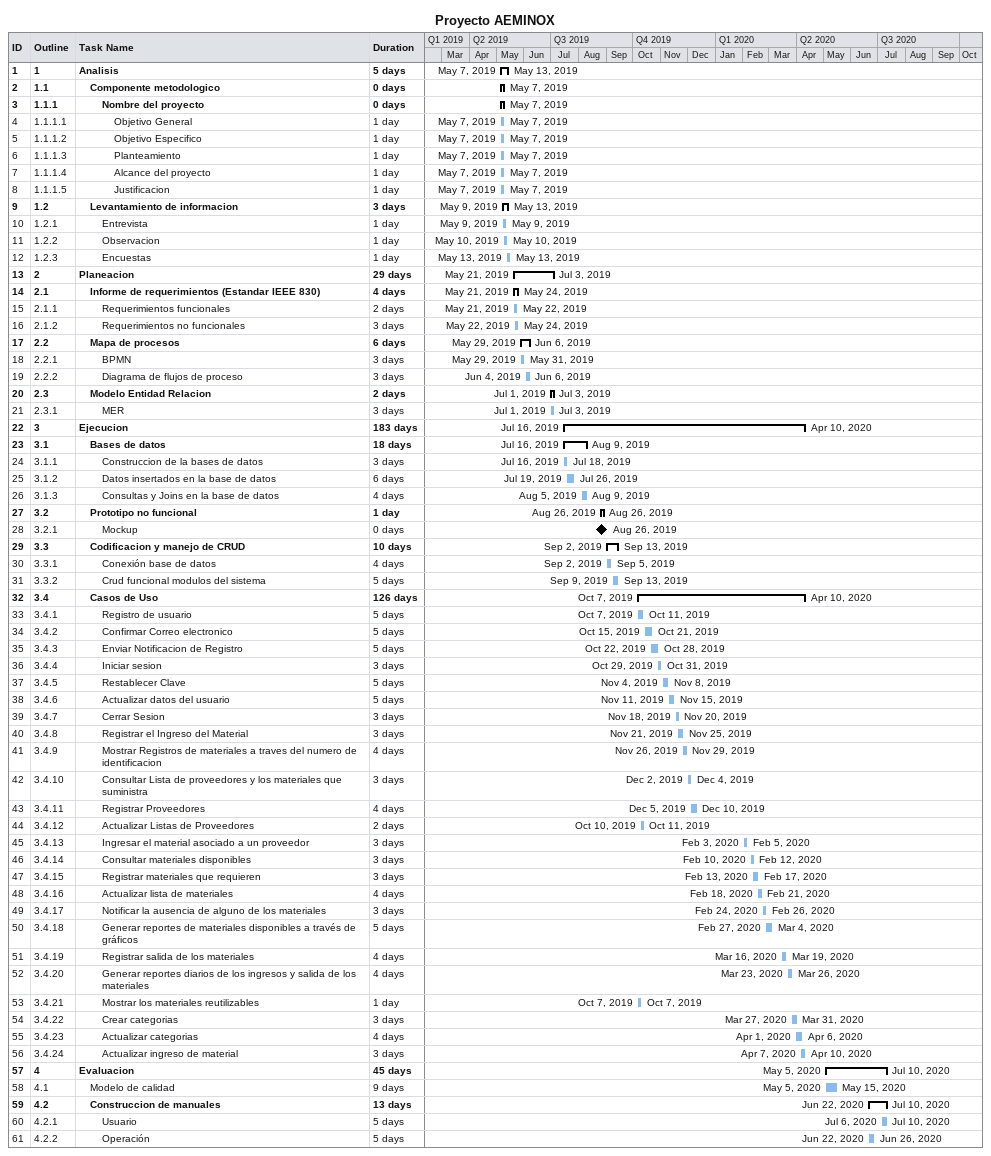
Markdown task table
Proyecto AEMINOX

| ID | WBS | Task | Duration | Start | Finish |
|---|---|---|---|---|---|
| 1 | 1 | **Analisis** | 5d | 2019-05-07 | 2019-05-13 |
| 2 | 1.1 | **Componente metodologico** | 0d | 2019-05-07 | 2019-05-07 |
| 3 | 1.1.1 | **Nombre del proyecto** | 0d | 2019-05-07 | 2019-05-07 |
| 4 | 1.1.1.1 | Objetivo General | 1d | 2019-05-07 | 2019-05-07 |
| 5 | 1.1.1.2 | Objetivo Especifico | 1d | 2019-05-07 | 2019-05-07 |
| 6 | 1.1.1.3 | Planteamiento | 1d | 2019-05-07 | 2019-05-07 |
| 7 | 1.1.1.4 | Alcance del proyecto | 1d | 2019-05-07 | 2019-05-07 |
| 8 | 1.1.1.5 | Justificacion | 1d | 2019-05-07 | 2019-05-07 |
| 9 | 1.2 | **Levantamiento de informacion** | 3d | 2019-05-09 | 2019-05-13 |
| 10 | 1.2.1 | Entrevista | 1d | 2019-05-09 | 2019-05-09 |
| 11 | 1.2.2 | Observacion | 1d | 2019-05-10 | 2019-05-10 |
| 12 | 1.2.3 | Encuestas | 1d | 2019-05-13 | 2019-05-13 |
| 13 | 2 | **Planeacion** | 29d | 2019-05-21 | 2019-07-03 |
| 14 | 2.1 | **Informe de requerimientos (Estandar IEEE 830)** | 4d | 2019-05-21 | 2019-05-24 |
| 15 | 2.1.1 | Requerimientos funcionales | 2d | 2019-05-21 | 2019-05-22 |
| 16 | 2.1.2 | Requerimientos no funcionales | 3d | 2019-05-22 | 2019-05-24 |
| 17 | 2.2 | **Mapa de procesos** | 6d | 2019-05-29 | 2019-06-06 |
| 18 | 2.2.1 | BPMN | 3d | 2019-05-29 | 2019-05-31 |
| 19 | 2.2.2 | Diagrama de flujos de proceso | 3d | 2019-06-04 | 2019-06-06 |
| 20 | 2.3 | **Modelo Entidad Relacion** | 2d | 2019-07-01 | 2019-07-03 |
| 21 | 2.3.1 | MER | 3d | 2019-07-01 | 2019-07-03 |
| 22 | 3 | **Ejecucion** | 183d | 2019-07-16 | 2020-04-10 |
| 23 | 3.1 | **Bases de datos** | 18d | 2019-07-16 | 2019-08-09 |
| 24 | 3.1.1 | Construccion de la bases de datos | 3d | 2019-07-16 | 2019-07-18 |
| 25 | 3.1.2 | Datos insertados en la base de datos | 6d | 2019-07-19 | 2019-07-26 |
| 26 | 3.1.3 | Consultas y Joins en la base de datos | 4d | 2019-08-05 | 2019-08-09 |
| 27 | 3.2 | **Prototipo no funcional** | 1d | 2019-08-26 | 2019-08-26 |
| 28 | 3.2.1 | Mockup | 0d | 2019-08-26 | 2019-08-26 |
| 29 | 3.3 | **Codificacion y manejo de CRUD** | 10d | 2019-09-02 | 2019-09-13 |
| 30 | 3.3.1 | Conexión base de datos | 4d | 2019-09-02 | 2019-09-05 |
| 31 | 3.3.2 | Crud funcional modulos del sistema | 5d | 2019-09-09 | 2019-09-13 |
| 32 | 3.4 | **Casos de Uso** | 126d | 2019-10-07 | 2020-04-10 |
| 33 | 3.4.1 | Registro de usuario | 5d | 2019-10-07 | 2019-10-11 |
| 34 | 3.4.2 | Confirmar Correo electronico | 5d | 2019-10-15 | 2019-10-21 |
| 35 | 3.4.3 | Enviar Notificacion de Registro | 5d | 2019-10-22 | 2019-10-28 |
| 36 | 3.4.4 | Iniciar sesion | 3d | 2019-10-29 | 2019-10-31 |
| 37 | 3.4.5 | Restablecer Clave | 5d | 2019-11-04 | 2019-11-08 |
| 38 | 3.4.6 | Actualizar datos del usuario | 5d | 2019-11-11 | 2019-11-15 |
| 39 | 3.4.7 | Cerrar Sesion | 3d | 2019-11-18 | 2019-11-20 |
| 40 | 3.4.8 | Registrar el Ingreso del Material | 3d | 2019-11-21 | 2019-11-25 |
| 41 | 3.4.9 | Mostrar Registros de materiales a traves del numero de identificacion | 4d | 2019-11-26 | 2019-11-29 |
| 42 | 3.4.10 | Consultar Lista de proveedores y los materiales que suministra | 3d | 2019-12-02 | 2019-12-04 |
| 43 | 3.4.11 | Registrar Proveedores | 4d | 2019-12-05 | 2019-12-10 |
| 44 | 3.4.12 | Actualizar Listas de Proveedores | 2d | 2019-10-10 | 2019-10-11 |
| 45 | 3.4.13 | Ingresar el material asociado a un proveedor | 3d | 2020-02-03 | 2020-02-05 |
| 46 | 3.4.14 | Consultar materiales disponibles | 3d | 2020-02-10 | 2020-02-12 |
| 47 | 3.4.15 | Registrar materiales que requieren | 3d | 2020-02-13 | 2020-02-17 |
| 48 | 3.4.16 | Actualizar lista de materiales | 4d | 2020-02-18 | 2020-02-21 |
| 49 | 3.4.17 | Notificar la ausencia de alguno de los materiales | 3d | 2020-02-24 | 2020-02-26 |
| 50 | 3.4.18 | Generar reportes de materiales disponibles a través de gráficos | 5d | 2020-02-27 | 2020-03-04 |
| 51 | 3.4.19 | Registrar salida de los materiales | 4d | 2020-03-16 | 2020-03-19 |
| 52 | 3.4.20 | Generar reportes diarios de los ingresos y salida de los materiales | 4d | 2020-03-23 | 2020-03-26 |
| 53 | 3.4.21 | Mostrar los materiales reutilizables | 1d | 2019-10-07 | 2019-10-07 |
| 54 | 3.4.22 | Crear categorias | 3d | 2020-03-27 | 2020-03-31 |
| 55 | 3.4.23 | Actualizar categorias | 4d | 2020-04-01 | 2020-04-06 |
| 56 | 3.4.24 | Actualizar ingreso de material | 3d | 2020-04-07 | 2020-04-10 |
| 57 | 4 | **Evaluacion** | 45d | 2020-05-05 | 2020-07-10 |
| 58 | 4.1 | Modelo de calidad | 9d | 2020-05-05 | 2020-05-15 |
| 59 | 4.2 | **Construccion de manuales** | 13d | 2020-06-22 | 2020-07-10 |
| 60 | 4.2.1 | Usuario | 5d | 2020-07-06 | 2020-07-10 |
| 61 | 4.2.2 | Operación | 5d | 2020-06-22 | 2020-06-26 |
